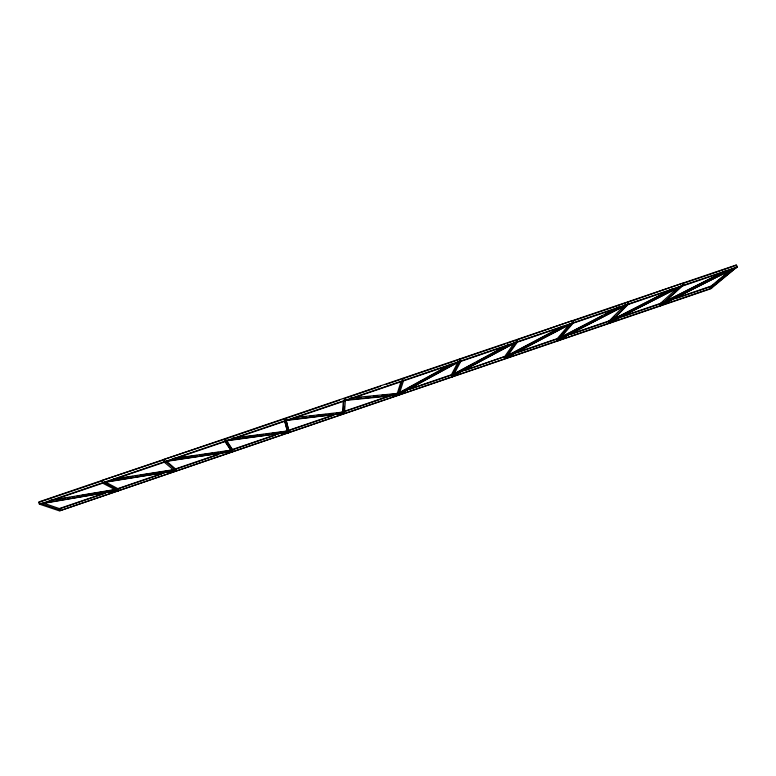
<?xml version="1.0" encoding="UTF-8"?>
<svg xmlns="http://www.w3.org/2000/svg" width="776" height="776" viewBox="0 0 776 776"><rect width="100%" height="100%" fill="white"/><g stroke="black" fill="none" stroke-linecap="round" stroke-linejoin="round"><path stroke-width="1.16" d="M342.623 412.454L343.244 401.318M343.875 400.532L343.099 413.802L344.476 413.336L345.349 400.028M343.952 398.68L344.728 400.872M344.137 409.757L344.35 406.401M397.166 393.83L401.017 381.501M402.24 380.696L397.651 395.168L399.01 394.712L403.685 380.201M403.025 381.055L402.375 378.407L402.23 378.882L505.021 343.962M451.001 375.458L458.15 361.81M451.428 375.109L451.661 374.662L452.175 377.117M459.693 359.356L459.964 358.851L460.498 361.509M459.78 361.131L451.496 376.787L452.835 376.321L461.206 360.646M514.672 342.313L504.138 357.319L504.642 358.628L505.962 358.182L517.272 342.294M504.642 358.628L516.525 341.838M517.175 342.235L516.748 339.558L516.36 340.111L572.746 320.536L573.58 322.641M556.596 339.413L569.642 324.125M557.895 338.966L560.214 336.27M561.756 334.466L564.841 330.857M566.383 329.063L569.477 325.454M572.494 322.806L557.1 340.712L558.4 340.266L573.881 322.331M557.663 341.081L558.109 340.577L557.333 338.598L512.829 353.788M625.505 304.328L608.374 321.739L609.664 321.293M610.479 320.469L614.573 316.317M621.954 308.848L623.594 307.18M626.882 304.861L608.888 323.029L610.178 322.583L629.064 303.571M609.403 323.408L609.936 322.874L609.15 320.905L565.219 335.901M659.493 304.289L678.049 287.392M660.764 303.852L663.432 301.437M674.063 291.766L675.838 290.156M681.26 286.325L660.027 305.56L661.298 305.123L683.501 285.064M709.972 287.052L730.769 269.689M735.396 265.683L736.22 265.004L737.093 267.051L39.838 504.119L39.149 501.8L736.22 265.004M711.233 286.625L713.949 284.355M715.763 282.842L728.46 272.269M710.506 288.323L737.2 266.808L736.628 265.47M737.2 266.808L710.913 288.73L59.713 510.812L711.64 288.129L710.826 286.208L671.541 299.614M399.446 392.54L451.04 364.186M400.455 392.355L405.712 389.455M407.827 388.301L446.782 366.902M459.993 360.966L397.826 395.032L459.945 361.373M451.195 375.312L507.688 344.864M455.337 373.421L474.524 363.09M476.658 361.936L504.371 347.008M516.758 341.673L451.69 376.641L516.632 342.09M507.533 355.486L562.658 326.298M509.483 354.768L558.235 328.975M39.11 502.567L40.071 502.053M571.689 323.194L504.856 358.483L573.629 322.506L572.746 322.641M560.029 337.589L618.86 306.947M561.94 336.891L602.574 315.745M604.708 314.629L613.263 310.177M672.181 288.963L608.627 321.574L609.412 321.458M613.719 319.246L667.564 291.63M681.367 285.898L609.141 322.865L683.2 285.248L682.443 285.345M165.036 461.245L163.988 461.778L233.013 451.331L166.229 461.07M659.765 304.124L661.899 303.038M664.043 301.961L724.929 271.134M665.837 301.311L720.293 273.763M660.289 305.395L736.88 267.002L736.308 265.654L735.609 265.731M661.026 305.288L736.88 267.002M342.769 412.483L343.846 411.959L295.025 417.566M397.778 395.207L398.883 394.674L346.387 399.882M40.488 504.332L736.269 267.73M59.054 508.649L109.416 491.46M165.977 472.157L117.428 488.735L118.534 491.101M170.497 470.615L172.757 469.849M222.731 452.786L175.007 469.073L176.016 471.459M227.281 451.234L230.685 450.08M231.82 449.692L279.874 433.289M284.452 431.728L336.425 413.986M338.675 413.22L343.196 411.678M344.331 411.29L390.959 395.372M393.238 394.596L397.787 393.044M400.076 392.268L403.52 391.094M405.809 390.309L451.661 374.662M458.451 372.344L504.837 356.514L464.979 370.482M619.384 317.413L662.558 302.679M59.616 508.843L105.303 493.255M118.99 488.579L161.806 473.961M176.462 468.966L218.415 454.639M232.024 449.993L275.412 435.19M290.224 430.137L333.03 415.519M344.311 411.668L389.707 396.177M410.242 389.164L450.284 375.497M517.029 352.711L556.896 339.112M571.505 334.116L610.887 320.682M622.236 316.802L659.678 304.027L660.483 305.957L661.113 305.395L660.308 303.445M675.721 298.547L710.108 286.81M176.453 470.722L175.027 471.207L163.746 461.769L165.278 461.254L176.453 470.722L176.006 469.334L166.52 461.235M40.934 501.635L101.258 481.139M162.95 460.178L101.889 480.49L103.101 483.041M224.904 439.129L163.726 459.479L164.822 462.05M226.039 438.75L339.413 400.222M345.097 398.292L380.521 386.264M386.235 384.314L401.085 379.27M507.291 343.186L515.225 340.489M573.367 320.74L626.251 302.776M682.89 283.521L734.261 266.071M459.246 359.715L460.682 359.23M459.46 359.56L460.469 359.385M58.054 499.385L60.431 498.987M62.798 498.59L65.165 498.192M67.531 497.794L69.908 497.397M72.275 496.999L74.642 496.601M77.008 496.204L79.385 495.806M81.752 495.408L84.118 495.01M86.485 494.613L114.916 489.85M40.527 503.575L118.679 490.374L40.75 503.886M49.548 500.472L118.233 488.967M556.828 339.257L557.663 339.122M105.633 481.877L176.23 470.722L102.228 482.779M516.224 340.266L517.165 340.121M113.538 479.064L175.783 469.325M116.128 479.015L128.098 477.143M130.494 476.765L132.89 476.396M135.286 476.018L137.682 475.639M140.078 475.261L147.256 474.136M149.652 473.767L167.616 470.945M170.012 470.576L172.398 470.198M172.912 458.548L231.364 450.119M177.83 458.218L186.182 457.015M188.568 456.666L196.929 455.454M199.316 455.114L201.702 454.765M204.088 454.426L207.667 453.902M210.054 453.562L212.44 453.213M214.826 452.864L218.405 452.35M220.791 452.001L229.153 450.798M225.952 440.535L289.041 432.193L226.059 440.923M232.606 438.13L287.382 430.981M237.485 437.897L239.862 437.577M242.248 437.266L245.817 436.801M248.204 436.49L251.783 436.025M254.159 435.705L257.739 435.239M260.115 434.929L263.695 434.463M266.071 434.153L269.65 433.677M272.036 433.367L275.606 432.901M277.992 432.591L281.562 432.116M283.948 431.805L286.334 431.495M287.188 419.981L344.331 413.307L284.87 420.679M296.286 417.847L298.673 417.575M302.252 417.158L305.822 416.741M309.401 416.334L312.97 415.917M316.55 415.509L320.129 415.092M322.506 414.82L326.085 414.403M329.655 413.996L333.234 413.579M336.813 413.171L340.383 412.754M345.233 400.445L396.584 395.324M350.655 397.972L397.205 393.451M357.862 397.719L361.441 397.37M366.224 396.905L369.812 396.555M373.392 396.206L376.981 395.857M381.753 395.382L386.535 394.916M390.124 394.567L393.704 394.218M40.837 503.556L60.615 510.288L59.141 510.783L39.256 504.099L38.8 502.576M39.149 501.8L39.799 502.023M43.679 503.178L60.179 508.872M102.985 483.322L117.477 490.868M103.509 482.255L118.922 490.374L118.486 488.967L105.099 481.847M224.652 441.069L231.801 451.816L233.207 451.341L226.165 440.555M225.467 441.563L231.335 450.439M225.651 441.369L224.671 438.779M226.32 440.07L232.751 449.964M683.326 285.325L682.473 283.259L627.377 302.388L627.988 301.767L628.832 303.852M287.877 430.554L288.682 432.969M284.685 420.65L287.818 432.688L289.205 432.213L286.179 420.146M284.763 421.397L287.353 431.32M284.85 418.759L285.616 420.98M285.956 419.797L288.74 430.845M627.968 303.862L557.333 340.557L628.793 303.755L627.968 303.862"/></g></svg>
